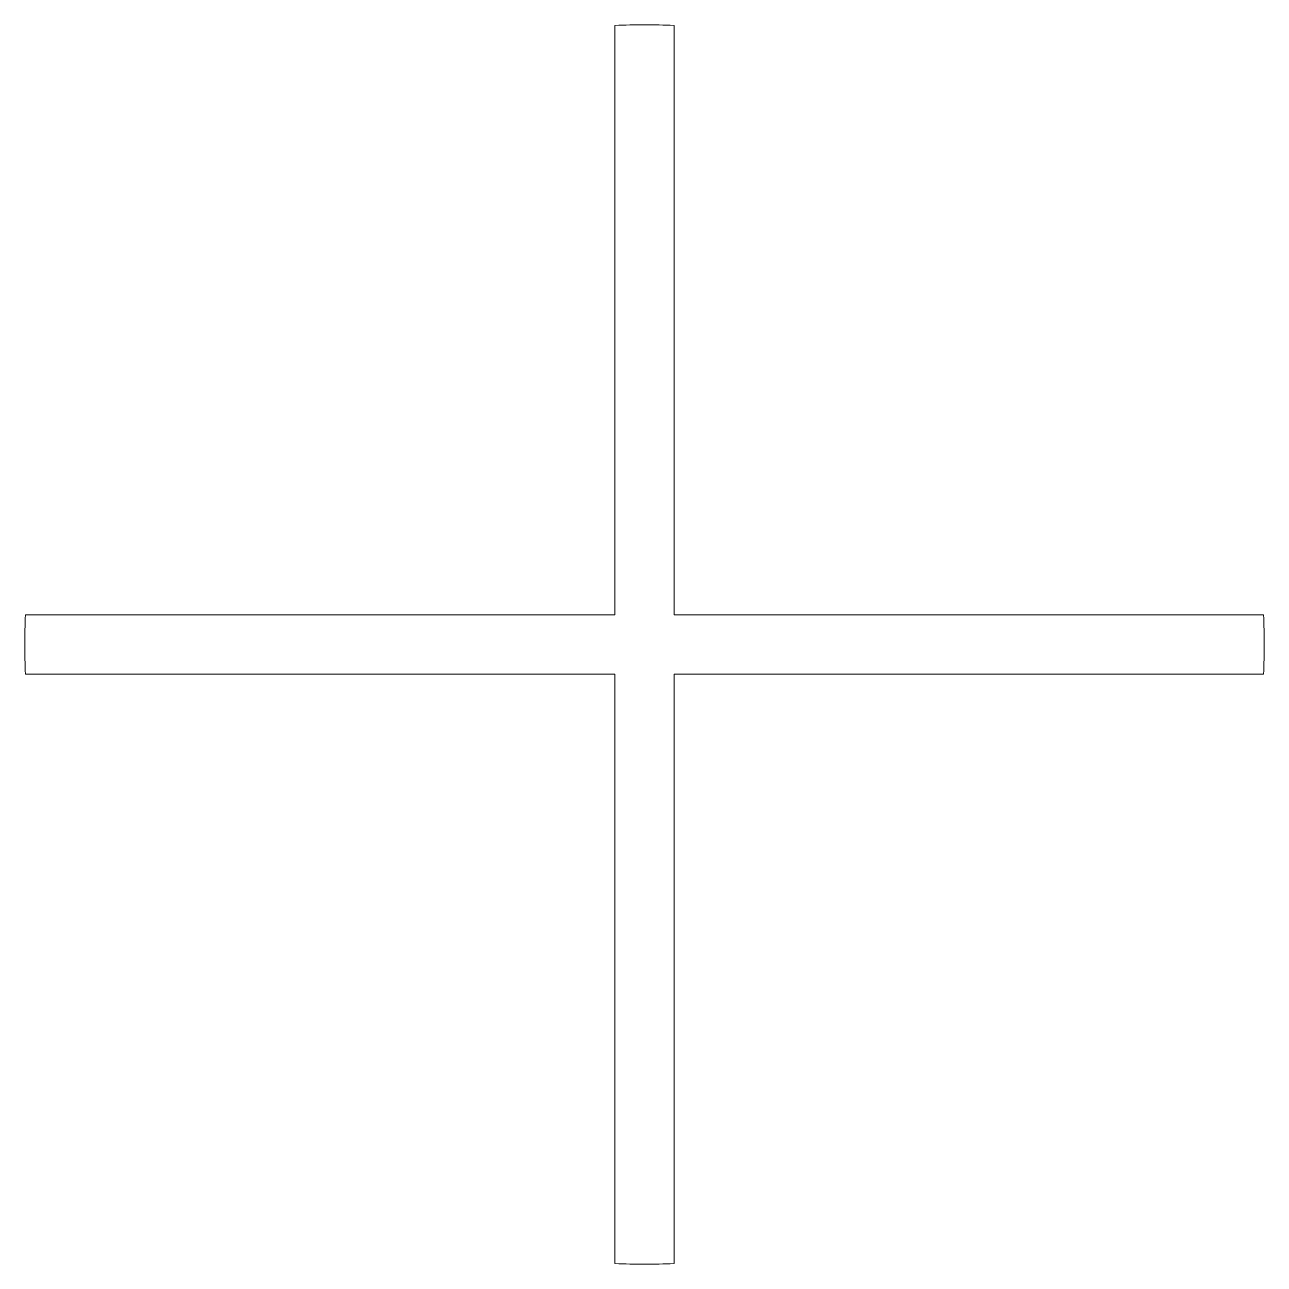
# Paper-space layout '_Top' of a CAD drawing. Header units: millimetres. Extents: x -52 to 52, y -52 to 52.
import ezdxf

# ---------------------------------------------------------------- set-up
doc = ezdxf.new("R2010")
doc.units = ezdxf.units.MM

psp = doc.layouts.new('_Top')

# ---------------------------------------------------------------- linework, layer by layer
at = {"color": 7, "linetype": 'Continuous', "lineweight": 15}
for p, q in [((-2.5, 52.44), (-2.5, 2.5)), ((2.5, 52.44), (2.5, 2.5)), ((-52.44, 2.5), (-2.5, 2.5)), ((2.5, 2.5), (52.44, 2.5)), ((-52.44, -2.5), (-2.5, -2.5)), ((-2.5, -2.5), (-2.5, -52.44)), ((2.5, -2.5), (52.44, -2.5)), ((2.5, -2.5), (2.5, -52.44))]:
    psp.add_line(p, q, dxfattribs=at)
for start, end in [(87.2706, 92.7294), (177.2706, 182.7294), (357.2706, 2.7294), (267.2706, 272.7294)]:
    psp.add_arc((0, 0), 52.5, start, end, dxfattribs=at)

doc.saveas('drawing.dxf')
